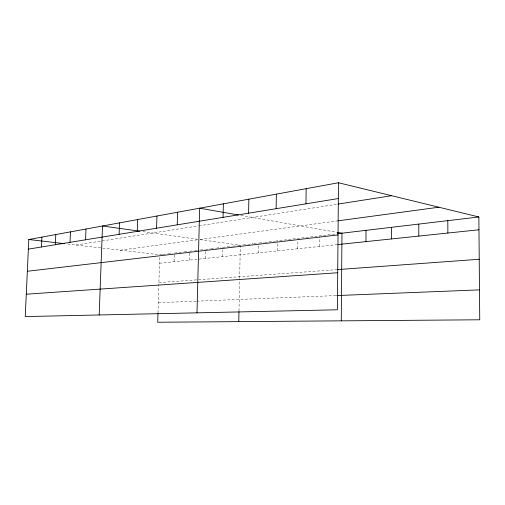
<?xml version="1.0" encoding="UTF-8"?>
<svg xmlns="http://www.w3.org/2000/svg" width="505" height="505" viewBox="0 0 505 505"><rect width="100%" height="100%" fill="white"/><g stroke="black" fill="none" stroke-linecap="round" stroke-linejoin="round"><path stroke-width="0.38" stroke-dasharray="2.52 1.89" d="M319.198 246.509L319.305 236.643M297.773 248.757L297.899 239.162M277.516 250.878L277.662 241.592M258.326 252.885L258.491 243.846M238.985 310.922L239.635 279.082M239.648 278.293L240.311 245.986M222.333 256.654L222.528 248.132M205.434 258.427L205.661 249.356L210.263 248.814M189.369 260.107L189.583 252.001M174.073 261.71L174.32 253.074L178.139 252.62M158.002 312.854L159.725 255.568M75.99 245.013L198.156 225.931M198.919 225.811L337.403 204.178M120.335 250.196L197.865 239.736M200.169 239.427L337.031 220.963M162.048 254.533L159.75 254.804L66.004 243.846M162.818 254.438L167.42 253.895M168.184 253.8L172.786 253.257M178.903 252.532L183.492 251.989M184.256 251.9L188.838 251.351M189.602 251.263L194.191 250.72M194.955 250.632L197.247 250.354M200.308 249.994L204.897 249.451M211.033 248.725L215.635 248.176M216.405 248.088L221.007 247.538M222.541 247.355L226.41 246.901M227.181 246.806L231.82 246.257M232.59 246.169L237.23 245.613M238.007 245.525L242.596 244.982M243.353 244.887L253.201 243.719M253.958 243.631L258.503 243.094M259.273 243L263.875 242.457M264.639 242.368L274.606 241.182M275.377 241.093L336.507 233.847M159.498 263.238L337.195 244.628M158.911 282.617L336.98 269.632M158.305 302.678L195.946 301.176M196.716 301.144L336.753 295.564M142.833 231.631L197.878 239.32M200.163 239.641L240.323 245.247M240.784 215.414L336.538 232.243"/><path stroke-width="0.76" d="M391.552 238.934L391.571 227.313M365.961 241.611L366.018 230.343M341.273 320.845L341.973 233.196L337.315 232.376M338.476 182.753L337.39 309.792L25.25 316.578L28.804 239.503L338.476 182.753L478.86 216.967L479.75 319.791L157.718 322.247L157.977 313.637M305.954 203.824L306.144 188.681M276.134 208.691L276.368 194.135M248.586 213.192L248.858 199.178M238.764 321.628L238.966 311.686M223.052 217.358L223.361 203.85M196.994 312.848L199.658 208.193L238.461 215.01M177.223 224.839L177.577 212.239M156.575 228.203L156.954 216.02M137.253 231.359L137.644 219.555M119.123 234.32L119.527 222.875M99.188 314.968L102.502 225.994L139.778 231.202M85.572 239.793L85.995 229.024M70.018 242.331L70.447 231.871M55.348 244.723L55.784 234.56M41.479 246.989L41.921 237.097M28.362 249.129L338.337 198.541M338.167 204.058L391.621 195.706M337.813 220.855L438.877 207.22M337.29 233.752L478.86 216.967M27.339 271.267L338.028 234.926M337.978 244.546L478.974 229.775M337.763 269.575L479.226 259.267M26.285 294.194L337.706 272.75M336.753 295.564L479.491 289.87M28.804 239.503L64.463 243.669M447.815 220.647L447.872 233.032M418.784 224.087L418.797 236.081"/></g></svg>
